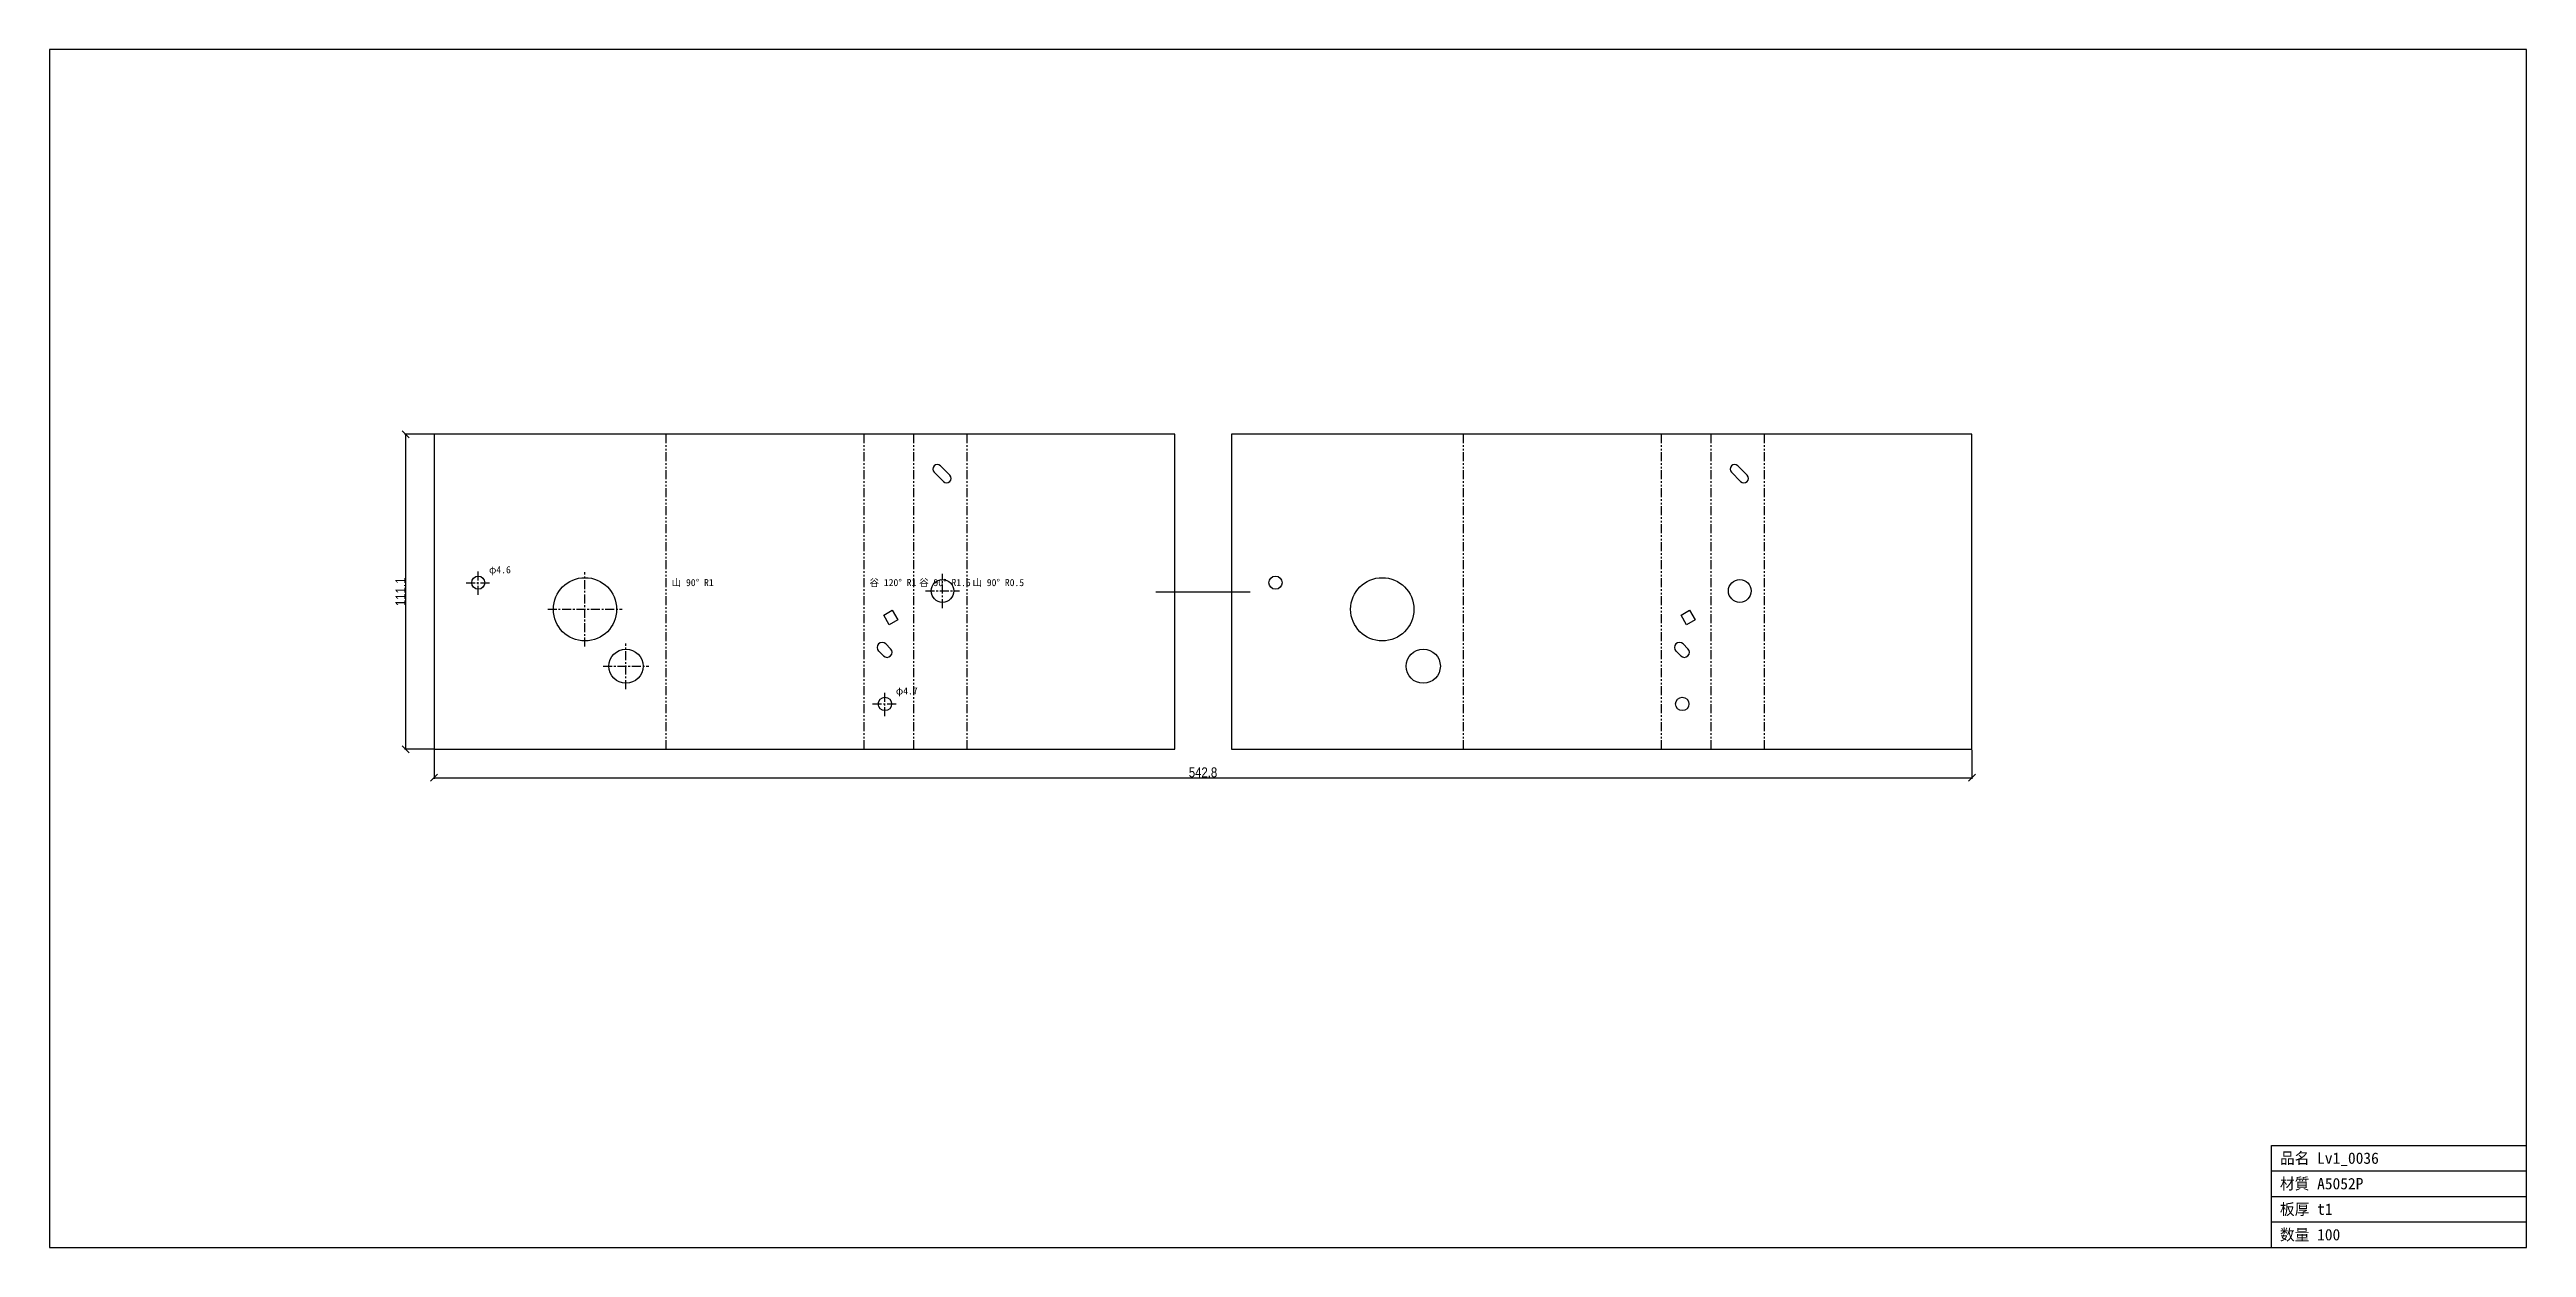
# Model space of a CAD drawing. Header units: millimetres. Extents: x -136 to 739, y -176 to 247.
import ezdxf

# ---------------------------------------------------------------- set-up
doc = ezdxf.new("R2010")
doc.units = ezdxf.units.MM
doc.linetypes.add('CENTER', pattern=[5.08, 3.175, -0.635, 0.635, -0.635])
doc.linetypes.add('PHANTOM', pattern=[6.35, 3.175, -0.635, 0.635, -0.635, 0.635, -0.635])
for name, color, linetype in [('ケガキ', 7, 'Continuous'), ('中心線', 7, 'Continuous'), ('図枠', 7, 'Continuous'), ('外形', 7, 'Continuous'), ('寸法', 7, 'Continuous'), ('文字', 7, 'Continuous'), ('曲げ線', 7, 'Continuous')]:
    doc.layers.add(name, color=color, linetype=linetype)
doc.styles.add('OpenSansCondensed-Light', font='OpenSansCondensed-Light.ttf')
doc.dimstyles.new('EZDXF', dxfattribs={"dimtxt": 0.25, "dimasz": 0.175, "dimexe": 0.375, "dimexo": 0.125, "dimgap": 0.1, "dimtad": 1, "dimlfac": 100, "dimzin": 12, "dimdsep": 46, "dimtxsty": 'OpenSansCondensed-Light', "dimblk": 'ARCHTICK', "dimcen": 2.5, "dimazin": 3, "dimtfac": 0.5, "dimtmove": 2, "dimatfit": 3})

# ---------------------------------------------------------------- blocks, each defined once
blk = doc.blocks.new('_ARCHTICK')
at = {"color": 0, "linetype": 'BYBLOCK', "const_width": 0.15}
blk.add_lwpolyline([(-0.5, -0.5), (0.5, 0.5)], dxfattribs=at)

msp = doc.modelspace()

# ---------------------------------------------------------------- linework, layer by layer
at = {"layer": 'ケガキ'}
msp.add_line((254.75, 55.57), (288.09, 55.57), dxfattribs=at)
at = {"layer": '中心線', "color": 1, "linetype": 'CENTER'}
for p, q in [((15.61, 54.47), (15.61, 63.09)), ((53.28, 36.23), (53.28, 62.55)), ((179.47, 49.85), (179.47, 61.89)), ((11.3, 58.78), (19.92, 58.78)), ((173.45, 55.87), (185.49, 55.87)), ((40.12, 49.39), (66.44, 49.39)), ((67.73, 21.27), (67.73, 37.36)), ((59.69, 29.32), (75.78, 29.32)), ((159.17, 11.64), (159.17, 20.35)), ((154.81, 16), (163.52, 16))]:
    msp.add_line(p, q, dxfattribs=at)
at = {"layer": '図枠'}
for p, q in [((738.54, 246.84), (-135.71, 246.84)), ((-135.71, 246.84), (-135.71, -175.71)), ((738.54, -175.71), (738.54, 246.84)), ((648.54, -175.71), (648.54, -139.71)), ((648.54, -139.71), (738.54, -139.71)), ((648.54, -148.71), (738.54, -148.71)), ((648.54, -157.71), (738.54, -157.71)), ((648.54, -166.71), (738.54, -166.71)), ((-135.71, -175.71), (738.54, -175.71))]:
    msp.add_line(p, q, dxfattribs=at)
at = {"layer": '外形'}
for p, q in [((261.42, 111.13), (0, 111.13)), ((0, 111.13), (0, 0)), ((261.42, 0), (261.42, 111.13)), ((542.84, 111.13), (281.42, 111.13)), ((281.42, 111.13), (281.42, 0)), ((542.84, 0), (542.84, 111.13)), ((179.77, 94.43), (176.48, 97.72)), ((178.75, 99.99), (182.04, 96.7)), ((461.19, 94.43), (457.9, 97.72)), ((460.17, 99.99), (463.46, 96.7)), ((158.74, 47.3), (161.74, 49.03)), ((160.7, 43.9), (158.74, 47.3)), ((163.7, 45.63), (160.7, 43.9)), ((161.74, 49.03), (163.7, 45.63)), ((440.16, 47.3), (443.15, 49.03)), ((442.12, 43.9), (440.16, 47.3)), ((445.12, 45.63), (442.12, 43.9)), ((443.15, 49.03), (445.12, 45.63)), ((159.44, 37.2), (161.16, 35.48)), ((440.86, 37.2), (442.58, 35.48)), ((158.65, 32.97), (156.93, 34.69)), ((440.07, 32.97), (438.35, 34.69)), ((0, 0), (261.42, 0)), ((281.42, 0), (542.84, 0))]:
    msp.add_line(p, q, dxfattribs=at)
for centre, radius in [((15.61, 58.78), 2.31), ((53.28, 49.39), 11.16), ((179.47, 55.87), 4.02), ((297.02, 58.78), 2.31), ((334.69, 49.39), 11.16), ((460.89, 55.87), 4.02), ((67.73, 29.32), 6.04), ((349.15, 29.32), 6.04), ((159.17, 16), 2.35), ((440.59, 16), 2.35)]:
    msp.add_circle(centre, radius, dxfattribs=at)
for centre, radius, start, end in [((177.62, 98.86), 1.6, 45, -135), ((180.91, 95.57), 1.6, -135, 45), ((459.04, 98.86), 1.6, 45, -135), ((462.32, 95.57), 1.6, -135, 45), ((158.19, 35.94), 1.78, 45, -135), ((159.9, 34.22), 1.78, -135, 45), ((439.6, 35.94), 1.78, 45, -135), ((441.32, 34.22), 1.78, -135, 45)]:
    msp.add_arc(centre, radius, start, end, dxfattribs=at)
at = {"layer": '曲げ線', "color": 1, "linetype": 'PHANTOM'}
for p, q in [((81.86, 111.13), (81.86, 0)), ((151.7, 111.13), (151.7, 0)), ((169.21, 111.13), (169.21, 0)), ((188.04, 111.13), (188.04, 0)), ((363.28, 111.13), (363.28, 0)), ((433.12, 111.13), (433.12, 0)), ((450.62, 111.13), (450.62, 0)), ((469.46, 111.13), (469.46, 0))]:
    msp.add_line(p, q, dxfattribs=at)

# ---------------------------------------------------------------- texts
at = {"layer": '文字'}
for s, height, p in [('φ4.6', 2.5, (19.42, 62.09)), ('山 90° R1', 2.5, (83.86, 57.57)), ('谷 120° R1', 2.5, (153.7, 57.57)), ('谷 90° R1.5', 2.5, (171.21, 57.57)), ('山 90° R0.5', 2.5, (190.04, 57.57)), ('φ4.7', 2.5, (163.02, 19.35)), ('品名 Lv1_0036', 4, (651.54, -146.21)), ('材質 A5052P', 4, (651.54, -155.21)), ('板厚 t1', 4, (651.54, -164.21)), ('数量 100', 4, (651.54, -173.21))]:
    msp.add_text(s, height=height, dxfattribs=at).set_placement(p)

# ---------------------------------------------------------------- dimensions: what is measured, and where the dimension line sits
at = {"layer": '寸法'}
msp.add_linear_dim(base=(-10, 0), p1=(0, 0), p2=(0, 111.13), angle=90, dimstyle='EZDXF', override={"dimtxt": 3.5, "dimasz": 2.5, "dimdec": 1, "dimlfac": 1}, dxfattribs=at).render()
msp.add_linear_dim(base=(0, -10), p1=(0, 0), p2=(542.84, 0), dimstyle='EZDXF', override={"dimtxt": 3.5, "dimasz": 2.5, "dimdec": 1, "dimlfac": 1}, dxfattribs=at).render()

doc.saveas('drawing.dxf')
